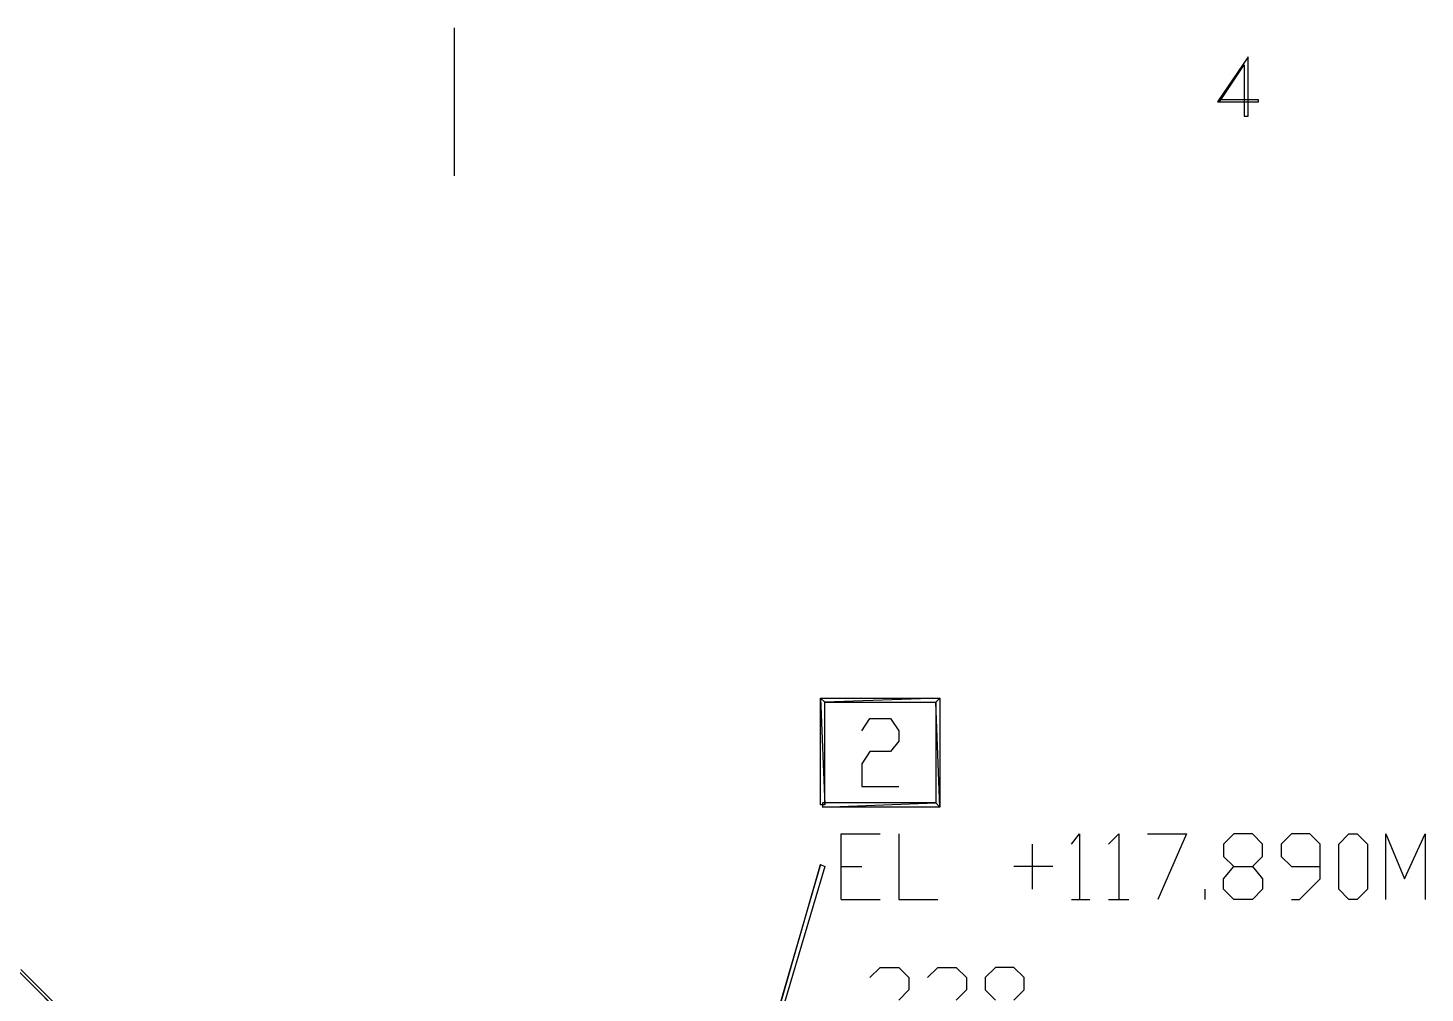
# Model space of a CAD drawing. Header units: millimetres. Extents: x 0 to 741, y 31 to 702.
# Drawn here: x 251.1 to 332.6, y 645.6 to 701.9 of the extents above; entities that cross this region are included whole.
import ezdxf

# ---------------------------------------------------------------- set-up
doc = ezdxf.new("R2010")
doc.units = ezdxf.units.MM
doc.layers.add('DIAGRAM', color=4, linetype='Continuous')

msp = doc.modelspace()

# ---------------------------------------------------------------- linework, layer by layer
at = {"layer": 'DIAGRAM'}
for p, q in [((276.004, 693.26), (276.004, 701.9)), ((322.324, 700.22), (320.524, 697.58)), ((320.644, 697.58), (322.084, 699.74)), ((322.084, 699.74), (322.084, 696.74)), ((322.324, 696.74), (322.324, 700.22)), ((320.524, 697.58), (322.924, 697.58)), ((322.924, 697.7), (320.644, 697.7)), ((322.924, 697.58), (322.924, 697.7)), ((322.084, 696.74), (322.324, 696.74)), ((297.604, 662.54), (297.364, 662.78)), ((297.364, 662.78), (304.324, 662.78)), ((297.604, 662.54), (297.364, 662.78)), ((297.364, 662.78), (297.604, 656.54)), ((297.364, 662.78), (297.604, 656.54)), ((297.364, 656.54), (297.364, 662.78)), ((304.324, 662.78), (297.604, 662.54)), ((304.324, 662.78), (297.604, 662.54)), ((297.604, 662.54), (304.084, 662.54)), ((297.604, 656.54), (297.604, 662.54)), ((304.084, 662.54), (304.324, 662.78)), ((304.084, 662.54), (304.324, 662.78)), ((304.324, 656.42), (304.084, 662.54)), ((304.084, 662.54), (304.084, 656.66)), ((304.324, 656.42), (304.084, 662.54)), ((304.324, 662.78), (304.324, 656.42)), ((299.764, 660.86), (300.244, 661.58)), ((300.244, 661.58), (301.444, 661.58)), ((301.444, 661.58), (301.924, 660.86)), ((301.924, 660.86), (301.924, 660.26)), ((300.244, 659.66), (299.764, 658.94)), ((301.444, 659.66), (300.244, 659.66)), ((301.924, 660.26), (301.444, 659.66)), ((299.764, 658.94), (299.764, 657.62)), ((299.764, 657.62), (301.924, 657.62)), ((297.604, 656.54), (297.364, 656.54)), ((297.484, 656.66), (297.484, 656.42)), ((297.484, 656.42), (304.084, 656.66)), ((304.084, 656.66), (297.484, 656.66)), ((297.484, 656.42), (304.084, 656.66)), ((304.324, 656.42), (297.484, 656.42)), ((304.084, 656.66), (304.324, 656.42)), ((304.084, 656.66), (304.324, 656.42)), ((298.564, 651.02), (298.564, 654.86)), ((298.564, 654.86), (300.844, 654.86)), ((301.924, 654.86), (301.924, 651.02)), ((312.004, 654.26), (312.484, 654.86)), ((312.484, 654.86), (312.484, 651.02)), ((314.164, 654.26), (314.764, 654.86)), ((314.764, 654.86), (314.764, 651.02)), ((316.444, 654.86), (318.724, 654.86)), ((318.724, 654.86), (317.044, 651.02)), ((321.484, 654.86), (320.884, 654.26)), ((322.564, 654.86), (321.484, 654.86)), ((323.164, 654.26), (322.564, 654.86)), ((324.844, 654.86), (324.244, 654.26)), ((325.924, 654.86), (324.844, 654.86)), ((326.524, 654.26), (325.924, 654.86)), ((327.604, 654.26), (328.204, 654.86)), ((328.204, 654.86), (328.684, 654.86)), ((328.684, 654.86), (329.284, 654.26)), ((330.364, 651.02), (330.364, 654.86)), ((330.364, 654.86), (331.444, 652.22)), ((331.444, 652.22), (332.644, 654.86)), ((332.644, 654.86), (332.644, 651.02)), ((309.724, 651.62), (309.724, 654.26)), ((320.884, 654.26), (320.884, 653.54)), ((323.164, 653.54), (323.164, 654.26)), ((324.244, 654.26), (324.244, 653.54)), ((326.524, 652.22), (326.524, 654.26)), ((327.604, 651.62), (327.604, 654.26)), ((329.284, 654.26), (329.284, 651.62)), ((320.884, 653.54), (321.484, 652.94)), ((322.564, 652.94), (323.164, 653.54)), ((324.244, 653.54), (324.844, 652.94)), ((297.364, 653.06), (287.404, 618.86)), ((287.524, 618.86), (297.364, 653.06)), ((287.524, 618.86), (297.364, 653.06)), ((297.604, 652.94), (287.524, 618.86)), ((297.364, 653.06), (297.604, 652.94)), ((298.564, 652.94), (299.764, 652.94)), ((310.924, 652.94), (308.644, 652.94)), ((320.884, 652.22), (321.484, 652.94)), ((321.484, 652.94), (322.564, 652.94)), ((322.564, 652.94), (323.164, 652.22)), ((324.844, 652.94), (326.524, 652.94)), ((319.804, 651.02), (319.804, 651.62)), ((320.884, 651.62), (320.884, 652.22)), ((321.484, 651.02), (320.884, 651.62)), ((323.164, 651.62), (322.564, 651.02)), ((323.164, 652.22), (323.164, 651.62)), ((325.324, 651.02), (326.524, 652.22)), ((328.204, 651.02), (327.604, 651.62)), ((329.284, 651.62), (328.684, 651.02)), ((298.564, 651.02), (300.844, 651.02)), ((301.924, 651.02), (304.204, 651.02)), ((312.004, 651.02), (313.084, 651.02)), ((314.164, 651.02), (315.364, 651.02)), ((322.564, 651.02), (321.484, 651.02)), ((324.844, 651.02), (325.324, 651.02)), ((328.684, 651.02), (328.204, 651.02)), ((286.924, 610.7), (250.564, 646.82)), ((250.564, 646.82), (286.804, 610.58)), ((286.924, 610.7), (250.564, 646.82)), ((250.684, 646.94), (286.924, 610.7)), ((300.244, 646.46), (300.844, 647.06)), ((300.844, 647.06), (301.924, 647.06)), ((301.924, 647.06), (302.524, 646.46)), ((303.604, 646.46), (304.204, 647.06)), ((304.204, 647.06), (305.284, 647.06)), ((305.284, 647.06), (305.884, 646.46)), ((307.564, 647.06), (306.964, 646.46)), ((308.644, 647.06), (307.564, 647.06)), ((309.244, 646.46), (308.644, 647.06)), ((302.524, 646.46), (302.524, 645.74)), ((305.884, 646.46), (305.884, 645.74)), ((306.964, 646.46), (306.964, 645.74)), ((309.244, 645.74), (309.244, 646.46)), ((302.524, 645.74), (301.924, 645.14)), ((305.884, 645.74), (305.284, 645.14)), ((306.964, 645.74), (307.564, 645.14)), ((308.644, 645.14), (309.244, 645.74))]:
    msp.add_line(p, q, dxfattribs=at)

doc.saveas('drawing.dxf')
